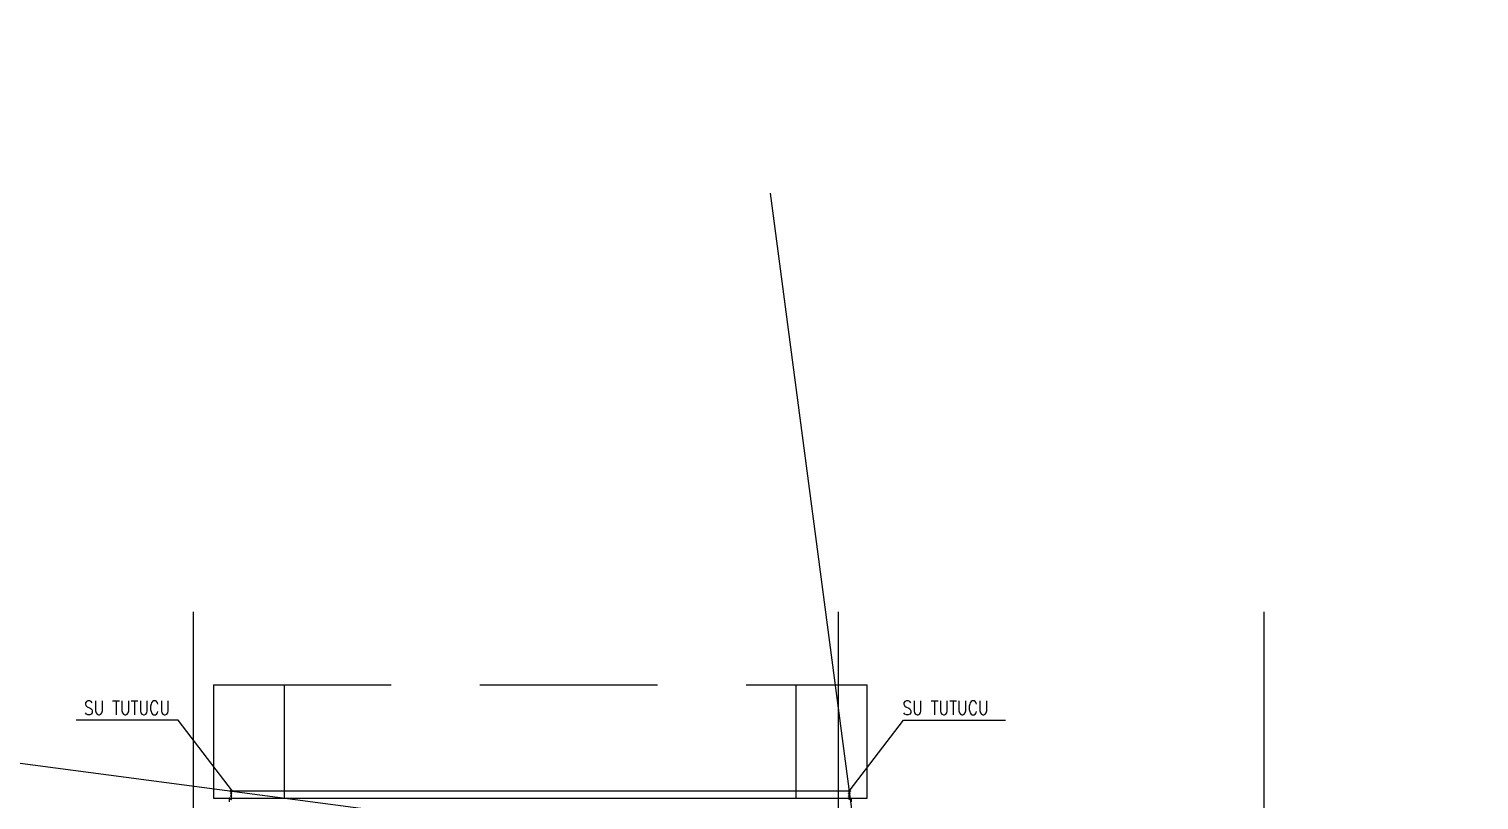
# Model space of a CAD drawing. Header units: millimetres. Extents: x 400392 to 401374, y 4543900 to 4544115.
# Drawn here: x 400778.2 to 400798.61, y 4544036.44 to 4544047.29 of the extents above; entities that cross this region are included whole.
import ezdxf

# ---------------------------------------------------------------- set-up
doc = ezdxf.new("R2010")
doc.units = ezdxf.units.MM
for name, pattern in [('AKS', [3, 2.5, -0.25, 0, -0.25]), ('HIDDEN', [0.375, 0.25, -0.125]), ('UUC-ST-KAL-I05-101-U-000$0$ACAD_ISO05W100', [33, 24, -3, 0, -3, 0, -3])]:
    doc.linetypes.add(name, pattern=pattern)
for name, color, linetype in [('aks prota', 2, 'AKS'), ('kolon tarama prota', 252, 'Continuous'), ('not yazısı prota', 6, 'Continuous'), ('not çizgisi prota', 4, 'Continuous'), ('st_s_ölçü', 4, 'Continuous'), ('UUC-ST-KAL-I05-101-U-000$0$st_s_su tutucu', 2, 'Continuous')]:
    doc.layers.add(name, color=color, linetype=linetype)
doc.styles.add('OLCU', font='romanstw.shx')
doc.styles.add('TSIMPLEX', font='romanstw.shx')
doc.dimstyles.new('1-50', dxfattribs={"dimtxt": 10, "dimasz": 4, "dimexe": 4, "dimexo": 8, "dimgap": 4, "dimtad": 1, "dimdec": 1, "dimrnd": 0.05, "dimzin": 9, "dimdsep": 46, "dimtxsty": 'OLCU', "dimblk1": 'OBLIQUE', "dimblk2": 'OBLIQUE', "dimsah": 1, "dimcen": 2, "dimdle": 4, "dimclrd": 4, "dimclre": 4, "dimclrt": 3, "dimadec": 1, "dimazin": 0, "dimtfac": 1, "dimtdec": 1, "dimtix": 1, "dimtmove": 2, "dimatfit": 3, "dimldrblk": 'OBLIQUE', "dimfxl": 1, "dimtvp": 1, "dimtolj": 1, "dimtzin": 1, "dimarcsym": 0})

# ---------------------------------------------------------------- blocks, each defined once
blk = doc.blocks.new('_Oblique')
at = {"layer": 'st_s_ölçü', "lineweight": -2}
blk.add_line((-0.5, -0.5), (0.5, 0.5), dxfattribs=at)

msp = doc.modelspace()

# ---------------------------------------------------------------- linework, layer by layer
at = {"layer": 'aks prota', "ltscale": 10}
for p, q in [((400780.5137093576, 4544004.223064718), (400780.5137384978, 4544039.09117544)), ((400789.5937024903, 4544004.223064718), (400789.5937316304, 4544039.09117544)), ((400795.5837093576, 4544004.208948627), (400795.5837384977, 4544039.09117544))]:
    msp.add_line(p, q, dxfattribs=at)
at = {"layer": 'kolon tarama prota'}
for points in [[(400780.7937316312, 4544038.06543085), (400780.7937316312, 4544036.469955122), (400781.7937316312, 4544036.469955122), (400781.7937316312, 4544038.06543085)], [(400788.9937316304, 4544038.06543085), (400788.9937316304, 4544036.469955122), (400789.9937316304, 4544036.469955122), (400789.9937316304, 4544038.06543085)], [(400781.7937316312, 4544036.469955122), (400788.9937316304, 4544036.469955122)]]:
    msp.add_lwpolyline(points, dxfattribs=at)
at = {"layer": 'kolon tarama prota', "linetype": 'HIDDEN', "ltscale": 10}
msp.add_lwpolyline([(400780.7937316312, 4544038.06543085), (400789.9937316304, 4544038.06543085)], dxfattribs=at)
at = {"layer": 'UUC-ST-KAL-I05-101-U-000$0$st_s_su tutucu', "linetype": 'UUC-ST-KAL-I05-101-U-000$0$ACAD_ISO05W100', "ltscale": 0.05}
for points in [[(400781.0206219517, 4544036.425843715), (400781.0206219516, 4544036.460855141, -0.5773502691896774), (400781.0232219536, 4544036.462356251), (400781.0437316296, 4544036.450514983, 0.5773502691898074), (400781.0463316284, 4544036.452016094), (400781.0463316293, 4544036.497851847), (400781.0521833636, 4544036.497851846), (400781.0521833621, 4544036.501970246), (400781.0463316294, 4544036.501970246), (400781.04633163, 4544036.534681), (400781.0521833643, 4544036.534680999), (400781.0521833645, 4544036.5387994), (400781.0463316318, 4544036.5387994), (400781.0463316305, 4544036.559482536), (400781.0593316312, 4544036.568149428), (400781.0593316313, 4544036.573349427), (400781.028131631, 4544036.573349427), (400781.0281316301, 4544036.568149428), (400781.0411316313, 4544036.559482536), (400781.0411316308, 4544036.5387994), (400781.0352798965, 4544036.5387994), (400781.0352798973, 4544036.534681), (400781.0411316308, 4544036.534681001), (400781.0411316301, 4544036.501970246), (400781.0352798958, 4544036.501970246), (400781.0352798958, 4544036.497851846), (400781.0411316293, 4544036.497851846), (400781.0411316293, 4544036.460022017, -0.5773502691899163), (400781.0385316297, 4544036.458520907), (400781.018888619, 4544036.469861805, 0.5773502691894145), (400781.0162886201, 4544036.468360695), (400781.0162886183, 4544036.418338161, 0.5773502691898413)], [(400789.7668413099, 4544036.425843715), (400789.76684131, 4544036.460855141, 0.5773502691896774), (400789.764241308, 4544036.462356251), (400789.7437316321, 4544036.450514983, -0.5773502691898074), (400789.7411316332, 4544036.452016094), (400789.7411316323, 4544036.497851847), (400789.735279898, 4544036.497851846), (400789.7352798995, 4544036.501970246), (400789.7411316322, 4544036.501970246), (400789.7411316316, 4544036.534681), (400789.7352798973, 4544036.534680999), (400789.7352798972, 4544036.5387994), (400789.7411316299, 4544036.5387994), (400789.7411316311, 4544036.559482536), (400789.7281316304, 4544036.568149428), (400789.7281316303, 4544036.573349427), (400789.7593316306, 4544036.573349427), (400789.7593316315, 4544036.568149428), (400789.7463316303, 4544036.559482536), (400789.7463316308, 4544036.5387994), (400789.7521833651, 4544036.5387994), (400789.7521833643, 4544036.534681), (400789.7463316308, 4544036.534681001), (400789.7463316315, 4544036.501970246), (400789.7521833658, 4544036.501970246), (400789.7521833658, 4544036.497851846), (400789.7463316323, 4544036.497851846), (400789.7463316323, 4544036.460022017, 0.5773502691899163), (400789.748931632, 4544036.458520907), (400789.7685746427, 4544036.469861805, -0.5773502691894145), (400789.7711746415, 4544036.468360695), (400789.7711746434, 4544036.418338161, -0.5773502691898413)]]:
    msp.add_lwpolyline(points, format="xyb", dxfattribs=at)
at = {"layer": 'UUC-ST-KAL-I05-101-U-000$0$st_s_su tutucu', "linetype": 'UUC-ST-KAL-I05-101-U-000$0$ACAD_ISO05W100'}
msp.add_lwpolyline([(400781.0593316313, 4544036.573349427), (400789.7281316303, 4544036.573349594)], dxfattribs=at)

# ---------------------------------------------------------------- texts
at = {"layer": 'not yazısı prota', "ltscale": 0.05, "style": 'TSIMPLEX', "width": 0.8}
for p in [(400778.9695401834, 4544037.641128561), (400790.4925717845, 4544037.641128562)]:
    msp.add_text('SU TUTUCU', height=0.2, dxfattribs=at).set_placement(p)

# ---------------------------------------------------------------- leaders
at = {"layer": 'not çizgisi prota'}
for points in [[(400781.0619801531, 4544036.569897227), (400780.2975941958, 4544037.566640794), (400778.8592112151, 4544037.566640794)], [(400789.7410841957, 4544036.569897227), (400790.505470153, 4544037.566640794), (400791.9438531336, 4544037.566640794)]]:
    msp.add_leader(points, dimstyle='1-50', override={"dimasz": 12, "dimgap": 4, "dimtad": 0}, dxfattribs=at)

doc.saveas('drawing.dxf')
